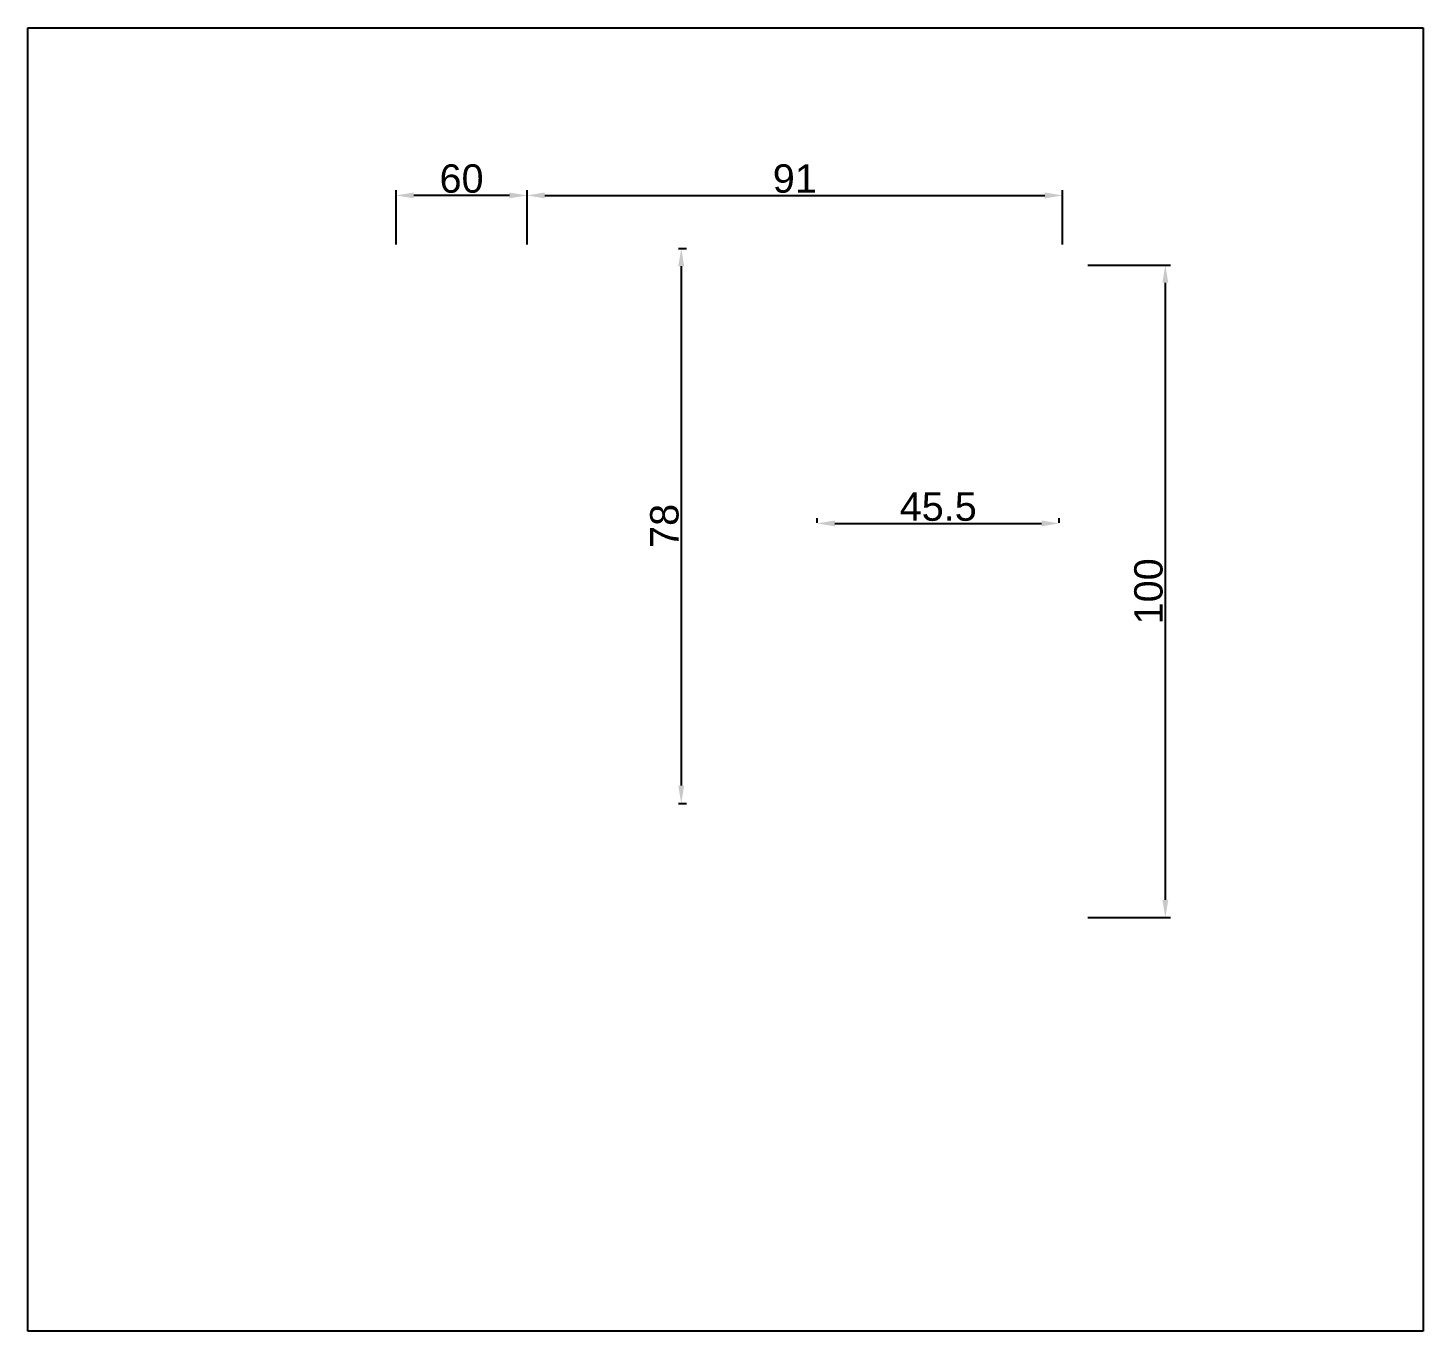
# Model space of a CAD drawing. Header units: millimetres. Extents: x 6614975 to 6624097, y 8742145 to 8746891.
# Drawn here: x 6621133.2 to 6621526.6, y 8743451 to 8743818.5 of the extents above; entities that cross this region are included whole.
import ezdxf

# ---------------------------------------------------------------- set-up
doc = ezdxf.new("R2010")
doc.units = ezdxf.units.MM
doc.styles.get("Standard").update_dxf_attribs({"font": 'arial.ttf'})
doc.dimstyles.new('ISO-25', dxfattribs={"dimtxt": 8, "dimasz": 5, "dimexe": 1.5, "dimexo": 0.625, "dimtad": 1, "dimtxsty": 'Standard', "dimcen": 2.5, "dimclrd": 1, "dimclre": 1, "dimclrt": 143, "dimadec": 0, "dimazin": 0, "dimtfac": 1, "dimtmove": 0, "dimatfit": 3, "dimfxl": 1, "dimarcsym": 0})
picture_1 = doc.add_image_def('image2.jpg', size_in_pixel=(638, 596))

# ---------------------------------------------------------------- blocks, each defined once
blk = doc.blocks.new('*D173')
at = {"color": 1, "lineweight": -2, "transparency": 16777216}
for p, q in [((6621273.96, 8743757.41), (6621273.96, 8743772.77)), ((6621424.93, 8743757.41), (6621424.93, 8743772.77))]:
    blk.add_line(p, q, dxfattribs=at)
at = {"color": 1, "linetype": 'Continuous', "lineweight": -2, "transparency": 16777216}
blk.add_line((6621278.96, 8743771.27), (6621419.93, 8743771.27), dxfattribs=at)
at = {"color": 1, "transparency": 16777216}
for points in [[(6621278.96, 8743772.1), (6621278.96, 8743770.43), (6621273.96, 8743771.27)], [(6621419.93, 8743772.1), (6621419.93, 8743770.43), (6621424.93, 8743771.27)]]:
    blk.add_solid(points, dxfattribs=at)
at = {"layer": 'Defpoints', "color": 0, "transparency": 16777216}
for p in [(6621424.93, 8743771.27), (6621273.96, 8743756.78), (6621424.93, 8743756.78)]:
    blk.add_point(p, dxfattribs=at)
at = {"color": 143, "transparency": 16777216, "insert": (6621349.45, 8743775.98), "char_height": 8, "attachment_point": 5}
blk.add_mtext('91', dxfattribs=at)
blk = doc.blocks.new('*D174')
at = {"color": 1, "lineweight": -2, "transparency": 16777216}
for p, q in [((6621432.1, 8743751.65), (6621455.41, 8743751.65)), ((6621432.1, 8743567.62), (6621455.41, 8743567.62))]:
    blk.add_line(p, q, dxfattribs=at)
at = {"color": 1, "linetype": 'Continuous', "lineweight": -2, "transparency": 16777216}
blk.add_line((6621453.91, 8743746.65), (6621453.91, 8743572.62), dxfattribs=at)
at = {"color": 1, "transparency": 16777216}
for points in [[(6621453.08, 8743746.65), (6621454.75, 8743746.65), (6621453.91, 8743751.65)], [(6621453.08, 8743572.62), (6621454.75, 8743572.62), (6621453.91, 8743567.62)]]:
    blk.add_solid(points, dxfattribs=at)
at = {"layer": 'Defpoints', "color": 0, "transparency": 16777216}
for p in [(6621431.48, 8743751.65), (6621431.48, 8743567.62), (6621453.91, 8743567.62)]:
    blk.add_point(p, dxfattribs=at)
at = {"color": 143, "transparency": 16777216, "insert": (6621449.2, 8743659.63), "char_height": 8, "attachment_point": 5, "rotation": 90}
blk.add_mtext('100', dxfattribs=at)
blk = doc.blocks.new('*D175')
at = {"color": 1, "lineweight": -2, "transparency": 16777216}
for p, q in [((6621316.65, 8743756.32), (6621318.93, 8743756.32)), ((6621316.65, 8743599.84), (6621318.93, 8743599.84))]:
    blk.add_line(p, q, dxfattribs=at)
at = {"color": 1, "linetype": 'Continuous', "lineweight": -2, "transparency": 16777216}
blk.add_line((6621317.43, 8743751.32), (6621317.43, 8743604.84), dxfattribs=at)
at = {"color": 1, "transparency": 16777216}
for points in [[(6621316.59, 8743751.32), (6621318.26, 8743751.32), (6621317.43, 8743756.32)], [(6621316.59, 8743604.84), (6621318.26, 8743604.84), (6621317.43, 8743599.84)]]:
    blk.add_solid(points, dxfattribs=at)
at = {"layer": 'Defpoints', "color": 0, "transparency": 16777216}
for p in [(6621316.03, 8743756.32), (6621316.03, 8743599.84), (6621317.43, 8743599.84)]:
    blk.add_point(p, dxfattribs=at)
at = {"color": 143, "transparency": 16777216, "insert": (6621312.72, 8743678.08), "char_height": 8, "attachment_point": 5, "rotation": 90}
blk.add_mtext('78', dxfattribs=at)
blk = doc.blocks.new('*D176')
at = {"color": 1, "lineweight": -2, "transparency": 16777216}
for p, q in [((6621355.76, 8743678.94), (6621355.76, 8743680.28)), ((6621424.01, 8743678.94), (6621424.01, 8743680.28))]:
    blk.add_line(p, q, dxfattribs=at)
at = {"color": 1, "linetype": 'Continuous', "lineweight": -2, "transparency": 16777216}
blk.add_line((6621360.76, 8743678.78), (6621419.01, 8743678.78), dxfattribs=at)
at = {"color": 1, "transparency": 16777216}
for points in [[(6621360.76, 8743679.61), (6621360.76, 8743677.95), (6621355.76, 8743678.78)], [(6621419.01, 8743679.61), (6621419.01, 8743677.95), (6621424.01, 8743678.78)]]:
    blk.add_solid(points, dxfattribs=at)
at = {"layer": 'Defpoints', "color": 0, "transparency": 16777216}
for p in [(6621424.01, 8743678.78), (6621355.76, 8743678.31), (6621424.01, 8743678.31)]:
    blk.add_point(p, dxfattribs=at)
at = {"color": 143, "transparency": 16777216, "insert": (6621389.88, 8743683.47), "char_height": 8, "attachment_point": 5}
blk.add_mtext('45.5', dxfattribs=at)
blk = doc.blocks.new('*D177')
at = {"color": 1, "lineweight": -2, "transparency": 16777216}
for p, q in [((6621237.02, 8743757.41), (6621237.02, 8743772.77)), ((6621273.96, 8743757.41), (6621273.96, 8743772.77))]:
    blk.add_line(p, q, dxfattribs=at)
at = {"color": 1, "linetype": 'Continuous', "lineweight": -2, "transparency": 16777216}
blk.add_line((6621268.96, 8743771.27), (6621242.02, 8743771.27), dxfattribs=at)
at = {"color": 1, "transparency": 16777216}
for points in [[(6621242.02, 8743772.1), (6621242.02, 8743770.43), (6621237.02, 8743771.27)], [(6621268.96, 8743772.1), (6621268.96, 8743770.43), (6621273.96, 8743771.27)]]:
    blk.add_solid(points, dxfattribs=at)
at = {"layer": 'Defpoints', "color": 0, "transparency": 16777216}
for p in [(6621237.02, 8743771.27), (6621237.02, 8743756.78), (6621273.96, 8743756.78)]:
    blk.add_point(p, dxfattribs=at)
at = {"color": 143, "transparency": 16777216, "insert": (6621255.49, 8743775.98), "char_height": 8, "attachment_point": 5}
blk.add_mtext('60', dxfattribs=at)

msp = doc.modelspace()

# ---------------------------------------------------------------- dimensions: what is measured, and where the dimension line sits
at = {"color": 7, "true_color": 0xffffff}
for base, p1, p2, text, picture, middle in [((6621237.022, 8743771.267), (6621273.96, 8743756.785), (6621237.022, 8743756.785), '60', '*D177', (6621255.491, 8743775.977)), ((6621424.931, 8743771.267), (6621273.96, 8743756.785), (6621424.931, 8743756.785), '91', '*D173', (6621349.446, 8743775.977)), ((6621424.005, 8743678.781), (6621355.761, 8743678.315), (6621424.005, 8743678.315), '45.5', '*D176', (6621389.883, 8743683.474))]:
    dim = msp.add_linear_dim(base=base, p1=p1, p2=p2, text=text, dimstyle='ISO-25', dxfattribs=at)
    dim.commit()
    dim.dimension.update_dxf_attribs({"geometry": picture, "text_midpoint": middle})
for base, p1, p2, text, picture, middle in [((6621317.426, 8743599.845), (6621316.03, 8743756.319), (6621316.03, 8743599.845), '78', '*D175', (6621312.717, 8743678.082)), ((6621453.914, 8743567.618), (6621431.475, 8743751.646), (6621431.475, 8743567.618), '100', '*D174', (6621449.205, 8743659.632))]:
    dim = msp.add_linear_dim(base=base, p1=p1, p2=p2, angle=90, text=text, dimstyle='ISO-25', dxfattribs=at)
    dim.commit()
    dim.dimension.update_dxf_attribs({"geometry": picture, "text_midpoint": middle})

# ---------------------------------------------------------------- pictures from other files: only their frames are drawn
image = msp.add_image(picture_1, insert=(6621133.22, 8743451.032), size_in_units=(393.373, 367.477), dxfattribs=at)
image.dxf.flags = 7

doc.saveas('drawing.dxf')
